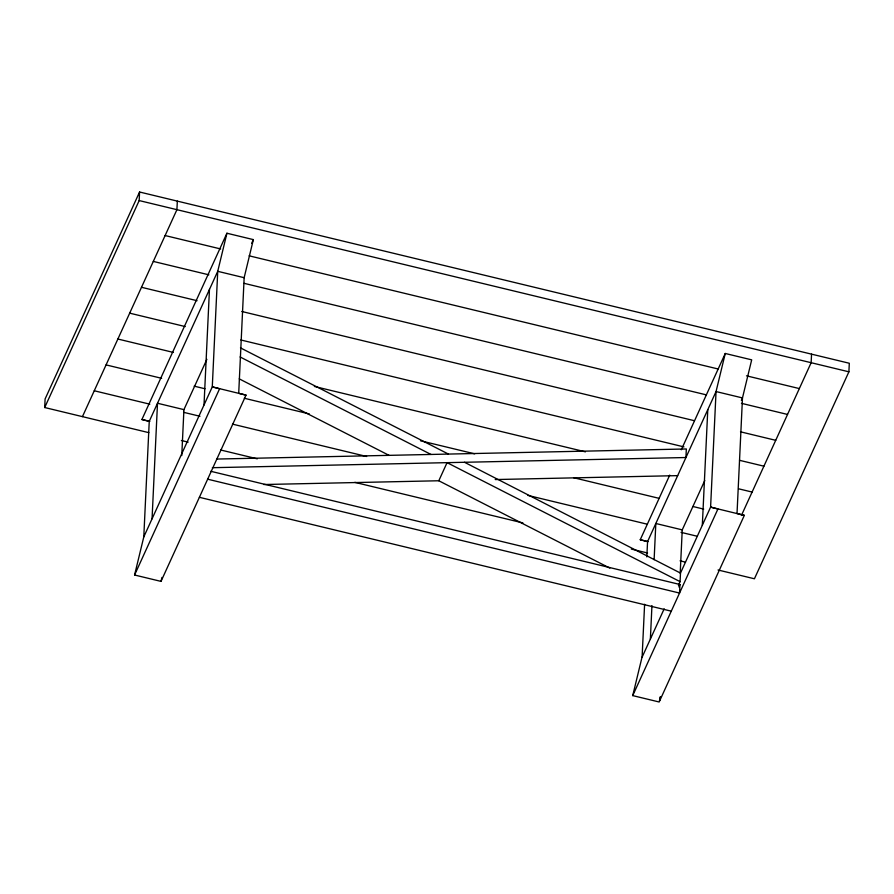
<?xml version="1.0" encoding="UTF-8"?>
<svg xmlns="http://www.w3.org/2000/svg" width="894" height="894" viewBox="0 0 894 894"><rect width="100%" height="100%" fill="white"/><g stroke="black" fill="none" stroke-linecap="round" stroke-linejoin="round"><path stroke-width="1.34" d="M148.851 432.662L44.7 407.53L45.102 398.97L139.576 192.009L849.3 363.255L848.898 371.815L754.424 578.776L718.027 569.992M44.7 407.53L139.173 200.569L139.576 192.009M143.789 536.925L149.242 421.365L217.734 271.318L226.931 233.233L253.36 239.614L244.151 277.699L238.709 393.259L246.029 395.126L161.009 581.391L134.581 575.01L143.789 536.925L212.28 386.878L217.734 271.318L244.151 277.699M152.058 518.822L157.5 403.25L183.929 409.631L206.883 359.354M177.325 201.116L176.923 209.677L82.449 416.638M181.761 455.571L183.929 409.631M204.011 404.993L209.464 289.421M642.104 657.168L644.608 604.255M646.831 556.917L647.558 541.608L716.049 391.561L725.257 353.476L751.686 359.846L742.478 397.931L737.025 513.502L744.344 515.357L659.157 701.991L632.729 695.61L641.937 657.537L664.175 608.825M650.374 639.054L651.949 605.64M654.117 559.689L655.827 523.493L682.245 529.874L704.763 480.547M680.211 573.032L682.245 529.874M210.772 471.294L679.943 584.497L679.541 593.057L207.654 479.195M678.434 585.268L680.077 581.648L680.49 573.088L710.596 507.121L716.049 391.561L742.478 397.931L741.372 400.344M702.326 525.225L707.78 409.664M811.551 354.147L811.149 362.707L741.417 515.469M161.009 581.391L161.959 577.446M660.431 696.739L659.481 700.684L660.454 696.683M149.242 421.365L141.911 419.498L226.931 233.233M251.627 243.414L253.36 239.614M134.581 575.01L219.6 388.745L212.28 386.878L246.029 395.126M263.808 484.526L438.798 480.76L447.067 462.656L680.077 581.648M647.558 541.608L640.238 539.741L669.729 475.116M681.295 449.771L725.257 353.476M678.848 586.922L679.943 584.497M632.729 695.61L717.927 508.988L710.596 507.121L744.344 515.357M216.929 459.047L686.335 448.967L685.933 457.527L212.359 467.696M495.231 479.553L677.674 475.63M139.173 200.569L848.898 371.815M165.111 235.547L220.673 248.957M249.135 255.818L718.027 368.965M746.479 375.826L799.337 388.577M153.299 261.417L208.861 274.827M244.096 283.331L706.215 394.835M741.45 403.328L787.525 414.447M141.498 287.287L197.06 300.697M241.782 311.481L694.403 420.705M740.489 431.813L775.724 440.317M129.686 313.157L185.248 326.567M240.81 339.966L683.955 446.899M739.517 460.309L763.912 466.187M117.874 339.027L173.436 352.437M314.375 386.443L585.414 451.839M738.556 488.794L752.1 492.058M106.073 364.897L161.635 378.307M194.154 386.152L204.994 388.767M244.297 398.255L309.346 413.944M420.471 440.764L474.68 453.839M573.602 477.709L658.979 498.316M692.861 506.485L703.701 509.099M94.261 390.767L149.823 404.177M183.706 412.346L199.965 416.269M232.485 424.125L366.652 456.488M527.918 495.41L647.178 524.186M681.049 532.355L697.32 536.277M141.911 419.498L149.846 421.409M640.238 539.741L648.161 541.652M181.381 440.507L188.153 442.139M220.684 449.995L257.271 458.823M354.84 482.358L522.889 522.912M631.298 549.072L647.558 552.995M680.088 560.84L685.508 562.147M199.384 497.31L671.282 611.172M240.464 347.878L448.43 454.074M240.073 356.952L430.997 454.454M239.246 378.866L389.259 455.459M438.798 480.76L609.842 568.115M464.5 462.276L680.49 573.088"/></g></svg>
